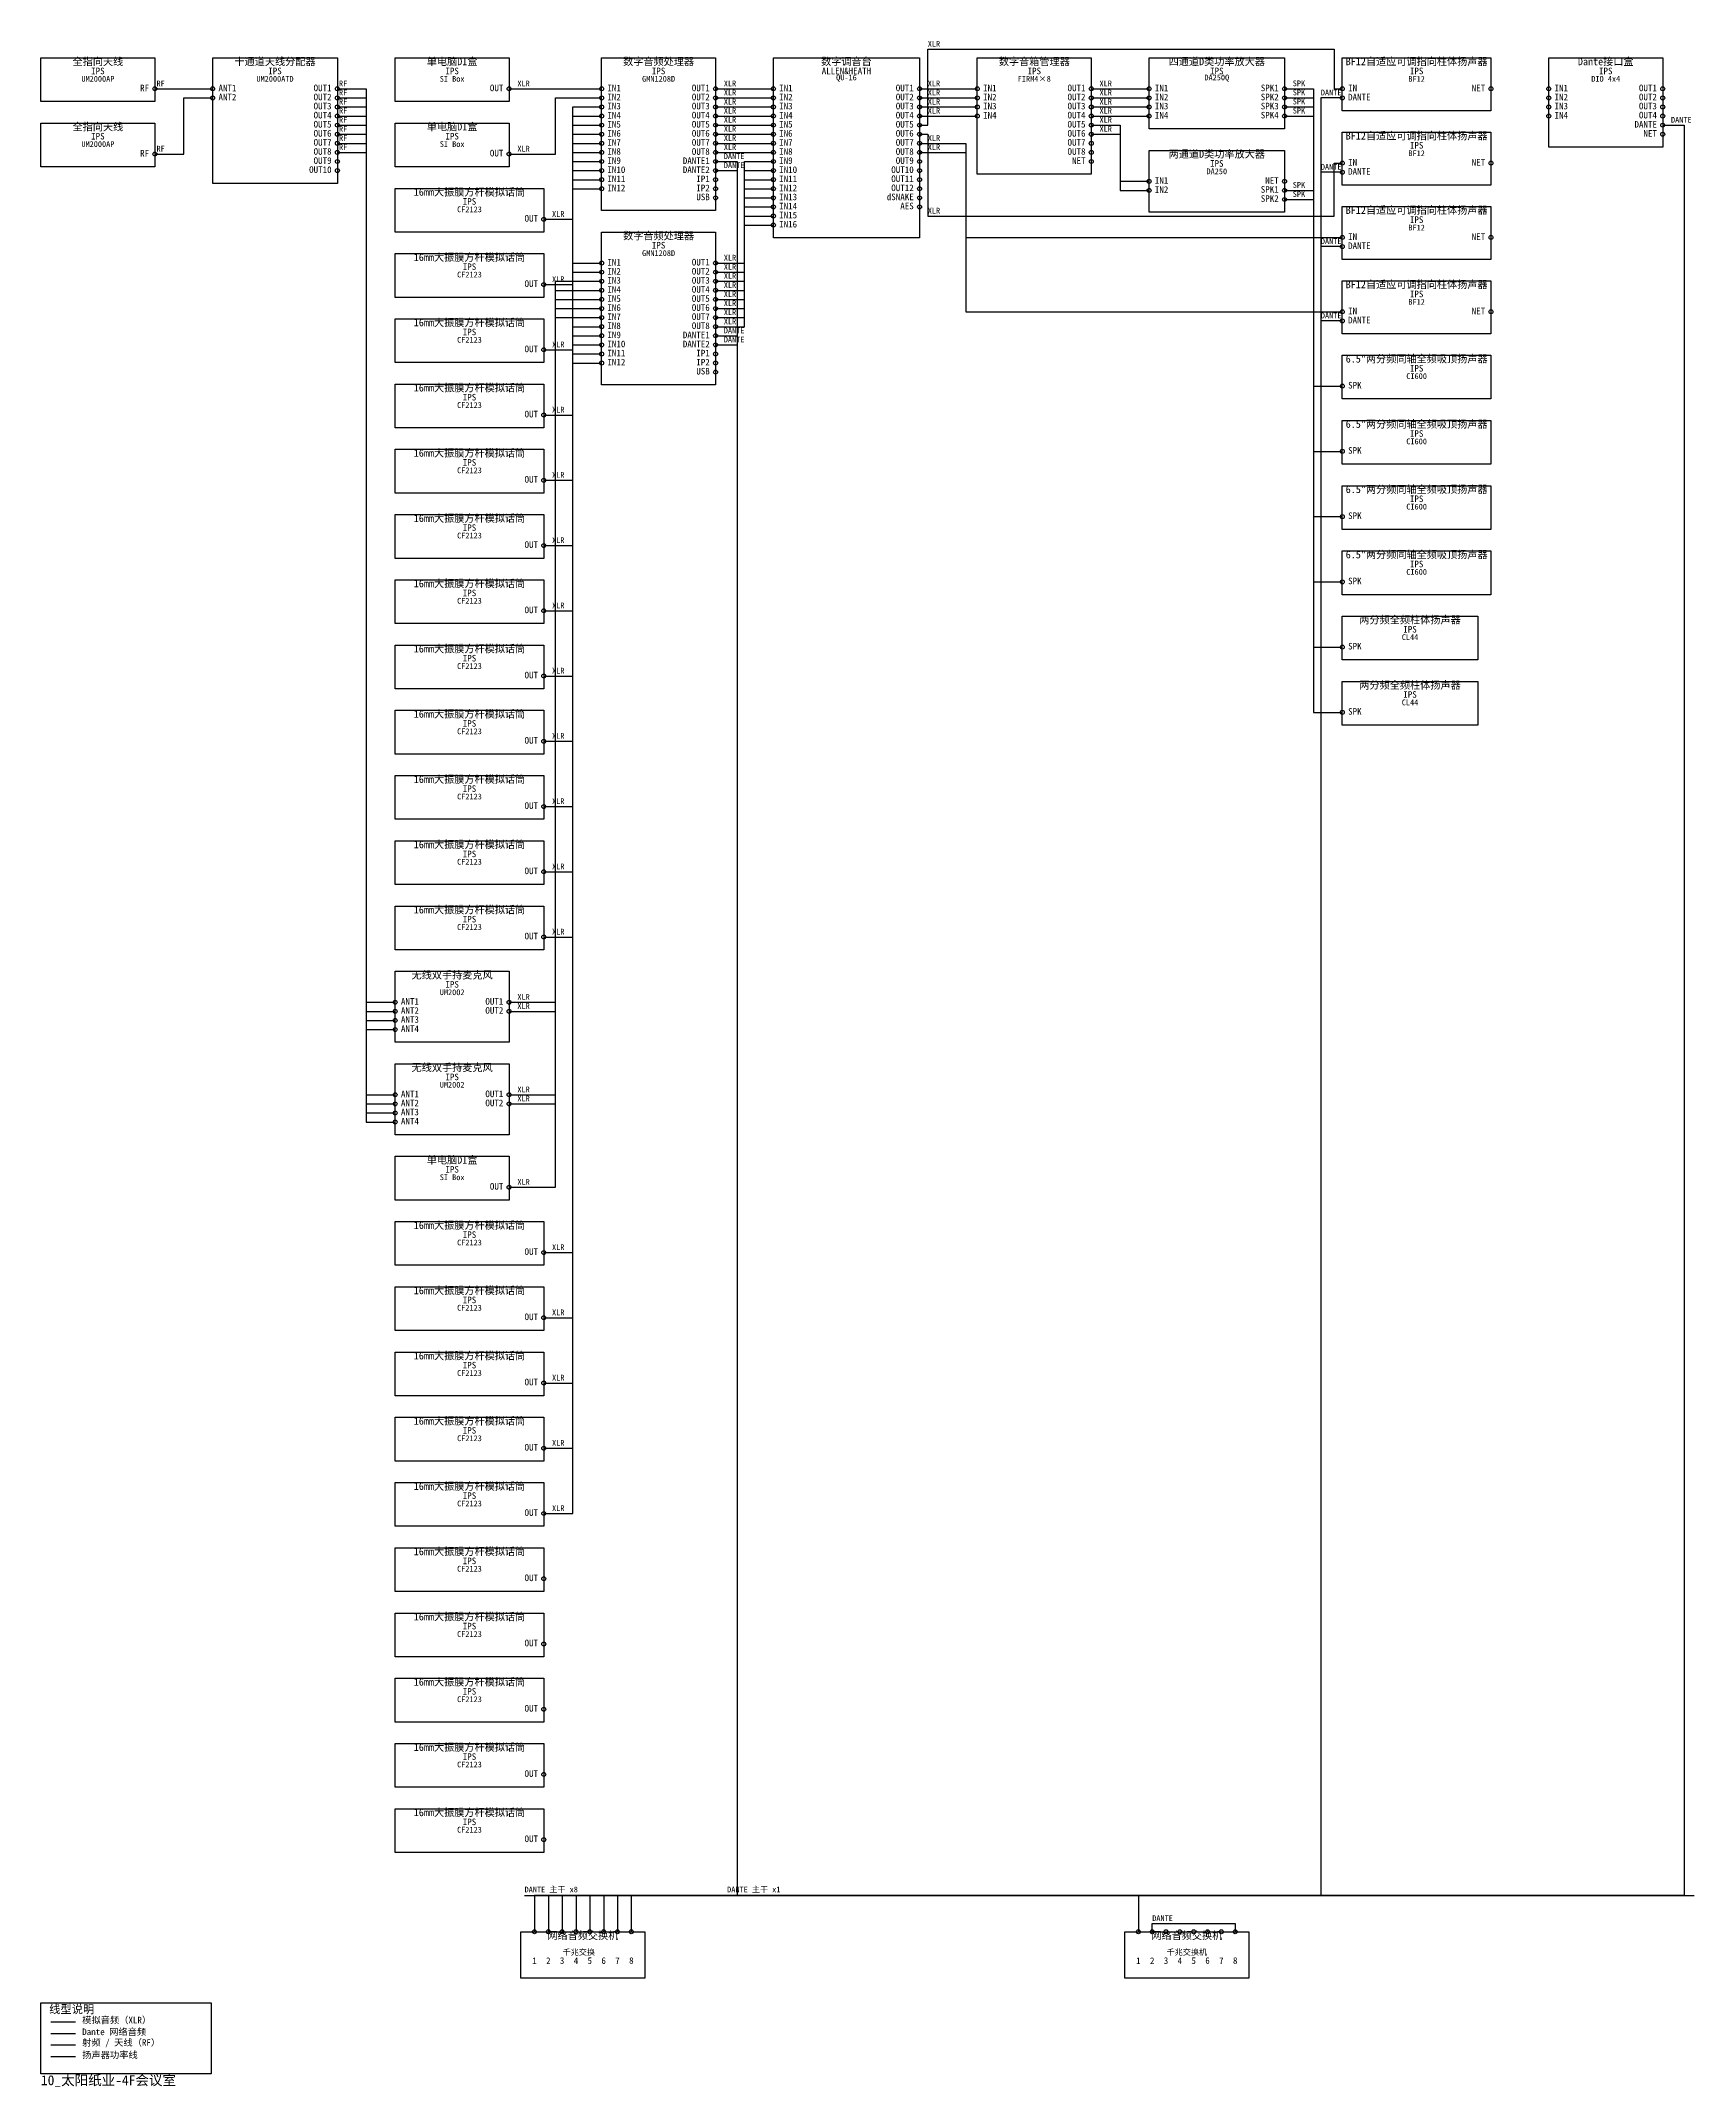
# Model space of a CAD drawing. Header units: metres. Extents: x 40 to 2042, y -2497 to -20.
import ezdxf

# ---------------------------------------------------------------- set-up
doc = ezdxf.new("R2010")
doc.units = ezdxf.units.M
for name, color, linetype in [('DEVICES', 7, 'Continuous'), ('LABELS', 7, 'Continuous'), ('LEGEND', 7, 'Continuous'), ('PORTS', 6, 'Continuous'), ('WIRE_LABELS', 7, 'Continuous'), ('WIRES_ANALOG', 4, 'Continuous'), ('WIRES_DANTE', 5, 'Continuous'), ('WIRES_RF', 40, 'Continuous'), ('WIRES_SPEAKER', 1, 'Continuous')]:
    doc.layers.add(name, color=color, linetype=linetype)
doc.styles.add('CJK', font='simsun.ttc')

msp = doc.modelspace()

# ---------------------------------------------------------------- linework, layer by layer
at = {"layer": 'DEVICES', "color": 7, "lineweight": 25, "true_color": 0xb4b2a9}
for points in [[(40, -40), (178, -40), (178, -93), (40, -93), (40, -40)], [(248, -40), (399, -40), (399, -192), (248, -192), (248, -40)], [(469, -40), (607, -40), (607, -93), (469, -93), (469, -40)], [(719, -40), (857, -40), (857, -225), (719, -225), (719, -40)], [(927, -40), (1104, -40), (1104, -258), (927, -258), (927, -40)], [(1174, -40), (1312, -40), (1312, -181), (1174, -181), (1174, -40)], [(1382, -40), (1546, -40), (1546, -126), (1382, -126), (1382, -40)], [(1616, -40), (1796, -40), (1796, -104), (1616, -104), (1616, -40)], [(1866, -40), (2004, -40), (2004, -148), (1866, -148), (1866, -40)], [(40, -119), (178, -119), (178, -172), (40, -172), (40, -119)], [(469, -119), (607, -119), (607, -172), (469, -172), (469, -119)], [(1616, -130), (1796, -130), (1796, -194), (1616, -194), (1616, -130)], [(1382, -152), (1546, -152), (1546, -227), (1382, -227), (1382, -152)], [(469, -198), (649, -198), (649, -251), (469, -251), (469, -198)], [(1616, -220), (1796, -220), (1796, -284), (1616, -284), (1616, -220)], [(719, -251), (857, -251), (857, -436), (719, -436), (719, -251)], [(469, -277), (649, -277), (649, -330), (469, -330), (469, -277)], [(1616, -310), (1796, -310), (1796, -374), (1616, -374), (1616, -310)], [(469, -356), (649, -356), (649, -409), (469, -409), (469, -356)], [(1616, -400), (1796, -400), (1796, -453), (1616, -453), (1616, -400)], [(469, -435), (649, -435), (649, -488), (469, -488), (469, -435)], [(1616, -479), (1796, -479), (1796, -532), (1616, -532), (1616, -479)], [(469, -514), (649, -514), (649, -567), (469, -567), (469, -514)], [(1616, -558), (1796, -558), (1796, -611), (1616, -611), (1616, -558)], [(469, -593), (649, -593), (649, -646), (469, -646), (469, -593)], [(1616, -637), (1796, -637), (1796, -690), (1616, -690), (1616, -637)], [(469, -672), (649, -672), (649, -725), (469, -725), (469, -672)], [(1616, -716), (1780, -716), (1780, -769), (1616, -769), (1616, -716)], [(469, -751), (649, -751), (649, -804), (469, -804), (469, -751)], [(1616, -795), (1780, -795), (1780, -848), (1616, -848), (1616, -795)], [(469, -830), (649, -830), (649, -883), (469, -883), (469, -830)], [(469, -909), (649, -909), (649, -962), (469, -962), (469, -909)], [(469, -988), (649, -988), (649, -1041), (469, -1041), (469, -988)], [(469, -1067), (649, -1067), (649, -1120), (469, -1120), (469, -1067)], [(469, -1146), (607, -1146), (607, -1232), (469, -1232), (469, -1146)], [(469, -1258), (607, -1258), (607, -1344), (469, -1344), (469, -1258)], [(469, -1370), (607, -1370), (607, -1423), (469, -1423), (469, -1370)], [(469, -1449), (649, -1449), (649, -1502), (469, -1502), (469, -1449)], [(469, -1528), (649, -1528), (649, -1581), (469, -1581), (469, -1528)], [(469, -1607), (649, -1607), (649, -1660), (469, -1660), (469, -1607)], [(469, -1686), (649, -1686), (649, -1739), (469, -1739), (469, -1686)], [(469, -1765), (649, -1765), (649, -1818), (469, -1818), (469, -1765)], [(469, -1844), (649, -1844), (649, -1897), (469, -1897), (469, -1844)], [(469, -1923), (649, -1923), (649, -1976), (469, -1976), (469, -1923)], [(469, -2002), (649, -2002), (649, -2055), (469, -2055), (469, -2002)], [(469, -2081), (649, -2081), (649, -2134), (469, -2134), (469, -2081)], [(469, -2160), (649, -2160), (649, -2213), (469, -2213), (469, -2160)], [(621.3, -2309), (771.3, -2309), (771.3, -2365), (621.3, -2365), (621.3, -2309)], [(621.3, -2309), (771.3, -2309), (771.3, -2365), (621.3, -2365), (621.3, -2309)], [(1352.7, -2309), (1502.7, -2309), (1502.7, -2365), (1352.7, -2365), (1352.7, -2309)], [(1352.7, -2309), (1502.7, -2309), (1502.7, -2365), (1352.7, -2365), (1352.7, -2309)]]:
    msp.add_lwpolyline(points, dxfattribs=at)
at = {"layer": 'LEGEND', "linetype": 'CONTINUOUS', "true_color": 0x5dcaa5}
msp.add_line((52, -2418), (82, -2418), dxfattribs=at)
at = {"layer": 'LEGEND', "linetype": 'CONTINUOUS', "true_color": 0x378add}
msp.add_line((52, -2432), (82, -2432), dxfattribs=at)
at = {"layer": 'LEGEND', "linetype": 'CONTINUOUS', "true_color": 0xe8923c}
msp.add_line((52, -2446), (82, -2446), dxfattribs=at)
at = {"layer": 'LEGEND', "linetype": 'CONTINUOUS', "true_color": 0xe8655a}
msp.add_line((52, -2460), (82, -2460), dxfattribs=at)
at = {"layer": 'LEGEND', "color": 7, "lineweight": 25, "true_color": 0x8a8578}
msp.add_lwpolyline([(40, -2395), (246, -2395), (246, -2481), (40, -2481), (40, -2395)], dxfattribs=at)
at = {"layer": 'PORTS', "true_color": 0xe8923c}
for centre in [(178, -77.5), (248, -77.5), (248, -88.5), (399, -77.5), (399, -88.5), (399, -99.5), (399, -110.5), (399, -121.5), (399, -132.5), (399, -143.5), (178, -156.5), (399, -154.5), (399, -165.5), (399, -176.5), (469, -1183.5), (469, -1194.5), (469, -1205.5), (469, -1216.5), (469, -1295.5), (469, -1306.5), (469, -1317.5), (469, -1328.5)]:
    msp.add_circle(centre, 2.4, dxfattribs=at)
at = {"layer": 'PORTS', "true_color": 0x5dcaa5}
for centre in [(607, -77.5), (719, -77.5), (719, -88.5), (719, -99.5), (857, -77.5), (857, -88.5), (857, -99.5), (927, -77.5), (927, -88.5), (927, -99.5), (1104, -77.5), (1104, -88.5), (1104, -99.5), (1174, -77.5), (1174, -88.5), (1174, -99.5), (1312, -77.5), (1312, -88.5), (1312, -99.5), (1382, -77.5), (1382, -88.5), (1382, -99.5), (1616, -77.5), (1866, -77.5), (1866, -88.5), (1866, -99.5), (2004, -77.5), (2004, -88.5), (2004, -99.5), (719, -110.5), (719, -121.5), (857, -110.5), (857, -121.5), (927, -110.5), (927, -121.5), (1104, -110.5), (1104, -121.5), (1174, -110.5), (1312, -110.5), (1312, -121.5), (1382, -110.5), (1866, -110.5), (2004, -110.5), (719, -132.5), (719, -143.5), (857, -132.5), (857, -143.5), (927, -132.5), (927, -143.5), (1104, -132.5), (1104, -143.5), (1312, -132.5), (1312, -143.5), (607, -156.5), (719, -154.5), (719, -165.5), (857, -154.5), (927, -154.5), (927, -165.5), (1104, -154.5), (1104, -165.5), (1312, -154.5), (1616, -167.5), (719, -176.5), (719, -187.5), (719, -198.5), (927, -176.5), (927, -187.5), (927, -198.5), (1104, -176.5), (1104, -187.5), (1104, -198.5), (1382, -189.5), (1382, -200.5), (927, -209.5), (927, -220.5), (649, -235.5), (927, -231.5), (927, -242.5), (1616, -257.5), (719, -288.5), (719, -299.5), (857, -288.5), (857, -299.5), (649, -314.5), (719, -310.5), (719, -321.5), (857, -310.5), (857, -321.5), (719, -332.5), (719, -343.5), (857, -332.5), (857, -343.5), (1616, -347.5), (719, -354.5), (719, -365.5), (857, -354.5), (857, -365.5), (649, -393.5), (719, -376.5), (719, -387.5), (719, -398.5), (719, -409.5), (649, -472.5), (649, -551.5), (649, -630.5), (649, -709.5), (649, -788.5), (649, -867.5), (649, -946.5), (649, -1025.5), (649, -1104.5), (607, -1183.5), (607, -1194.5), (607, -1295.5), (607, -1306.5), (607, -1407.5), (649, -1486.5), (649, -1565.5), (649, -1644.5), (649, -1723.5), (649, -1802.5), (649, -1881.5), (649, -1960.5), (649, -2039.5), (649, -2118.5), (649, -2197.5)]:
    msp.add_circle(centre, 2.4, dxfattribs=at)
at = {"layer": 'PORTS', "true_color": 0xe8655a}
for centre in [(1546, -77.5), (1546, -88.5), (1546, -99.5), (1546, -110.5), (1546, -200.5), (1546, -211.5), (1616, -437.5), (1616, -516.5), (1616, -595.5), (1616, -674.5), (1616, -753.5), (1616, -832.5)]:
    msp.add_circle(centre, 2.4, dxfattribs=at)
at = {"layer": 'PORTS', "true_color": 0x378add}
for centre in [(1616, -88.5), (2004, -121.5), (857, -165.5), (857, -176.5), (1616, -178.5), (1616, -268.5), (1616, -358.5), (857, -376.5), (857, -387.5), (637.7, -2309), (637.7, -2309), (654.5, -2309), (654.5, -2309), (671.2, -2309), (671.2, -2309), (688, -2309), (688, -2309), (704.7, -2309), (704.7, -2309), (721.5, -2309), (721.5, -2309), (738.2, -2309), (738.2, -2309), (755, -2309), (755, -2309), (1369, -2309), (1369, -2309), (1385.8, -2309), (1385.8, -2309), (1402.5, -2309), (1402.5, -2309), (1419.3, -2309), (1419.3, -2309), (1436, -2309), (1436, -2309), (1452.8, -2309), (1452.8, -2309), (1469.5, -2309), (1469.5, -2309), (1486.3, -2309), (1486.3, -2309)]:
    msp.add_circle(centre, 2.4, dxfattribs=at)
at = {"layer": 'PORTS', "true_color": 0xb07cd9}
for centre in [(1796, -77.5), (2004, -132.5), (1312, -165.5), (1796, -167.5), (857, -187.5), (857, -198.5), (1546, -189.5), (1796, -257.5), (1796, -347.5), (857, -398.5), (857, -409.5)]:
    msp.add_circle(centre, 2.4, dxfattribs=at)
at = {"layer": 'PORTS', "true_color": 0x8f7ae6}
for centre in [(857, -209.5), (857, -420.5)]:
    msp.add_circle(centre, 2.4, dxfattribs=at)
at = {"layer": 'PORTS', "true_color": 0x7fd1e8}
for centre in [(1104, -209.5), (1104, -220.5)]:
    msp.add_circle(centre, 2.4, dxfattribs=at)
at = {"layer": 'WIRES_ANALOG', "linetype": 'CONTINUOUS', "true_color": 0x5dcaa5}
for points in [[(1104, -121.5), (1114, -121.5), (1114, -29.5), (1606, -29.5), (1606, -77.5), (1616, -77.5)], [(607, -77.5), (617, -77.5), (663, -77.5), (663, -77.5), (709, -77.5), (719, -77.5)], [(607, -156.5), (617, -156.5), (663, -156.5), (663, -88.5), (709, -88.5), (719, -88.5)], [(857, -77.5), (867, -77.5), (892, -77.5), (892, -77.5), (917, -77.5), (927, -77.5)], [(857, -88.5), (867, -88.5), (892, -88.5), (892, -88.5), (917, -88.5), (927, -88.5)], [(1104, -77.5), (1114, -77.5), (1139, -77.5), (1139, -77.5), (1164, -77.5), (1174, -77.5)], [(1104, -88.5), (1114, -88.5), (1139, -88.5), (1139, -88.5), (1164, -88.5), (1174, -88.5)], [(1312, -77.5), (1322, -77.5), (1347, -77.5), (1347, -77.5), (1372, -77.5), (1382, -77.5)], [(1312, -88.5), (1322, -88.5), (1347, -88.5), (1347, -88.5), (1372, -88.5), (1382, -88.5)], [(649, -235.5), (659, -235.5), (684, -235.5), (684, -99.5), (709, -99.5), (719, -99.5)], [(649, -314.5), (659, -314.5), (684, -314.5), (684, -110.5), (709, -110.5), (719, -110.5)], [(649, -393.5), (659, -393.5), (684, -393.5), (684, -121.5), (709, -121.5), (719, -121.5)], [(857, -99.5), (867, -99.5), (892, -99.5), (892, -99.5), (917, -99.5), (927, -99.5)], [(857, -110.5), (867, -110.5), (892, -110.5), (892, -110.5), (917, -110.5), (927, -110.5)], [(857, -121.5), (867, -121.5), (892, -121.5), (892, -121.5), (917, -121.5), (927, -121.5)], [(1104, -99.5), (1114, -99.5), (1139, -99.5), (1139, -99.5), (1164, -99.5), (1174, -99.5)], [(1104, -110.5), (1114, -110.5), (1139, -110.5), (1139, -110.5), (1164, -110.5), (1174, -110.5)], [(1312, -99.5), (1322, -99.5), (1347, -99.5), (1347, -99.5), (1372, -99.5), (1382, -99.5)], [(1312, -110.5), (1322, -110.5), (1347, -110.5), (1347, -110.5), (1372, -110.5), (1382, -110.5)], [(1312, -121.5), (1322, -121.5), (1347, -121.5), (1347, -189.5), (1372, -189.5), (1382, -189.5)], [(649, -472.5), (659, -472.5), (684, -472.5), (684, -132.5), (709, -132.5), (719, -132.5)], [(649, -551.5), (659, -551.5), (684, -551.5), (684, -143.5), (709, -143.5), (719, -143.5)], [(857, -132.5), (867, -132.5), (892, -132.5), (892, -132.5), (917, -132.5), (927, -132.5)], [(857, -143.5), (867, -143.5), (892, -143.5), (892, -143.5), (917, -143.5), (927, -143.5)], [(1104, -132.5), (1114, -132.5), (1114, -231.5), (1606, -231.5), (1606, -167.5), (1616, -167.5)], [(1104, -143.5), (1114, -143.5), (1160, -143.5), (1160, -257.5), (1606, -257.5), (1616, -257.5)], [(1312, -132.5), (1322, -132.5), (1347, -132.5), (1347, -200.5), (1372, -200.5), (1382, -200.5)], [(649, -630.5), (659, -630.5), (684, -630.5), (684, -154.5), (709, -154.5), (719, -154.5)], [(649, -709.5), (659, -709.5), (684, -709.5), (684, -165.5), (709, -165.5), (719, -165.5)], [(857, -154.5), (867, -154.5), (892, -154.5), (892, -154.5), (917, -154.5), (927, -154.5)], [(857, -288.5), (867, -288.5), (892, -288.5), (892, -165.5), (917, -165.5), (927, -165.5)], [(1104, -154.5), (1114, -154.5), (1160, -154.5), (1160, -347.5), (1606, -347.5), (1616, -347.5)], [(649, -788.5), (659, -788.5), (684, -788.5), (684, -176.5), (709, -176.5), (719, -176.5)], [(649, -867.5), (659, -867.5), (684, -867.5), (684, -187.5), (709, -187.5), (719, -187.5)], [(857, -299.5), (867, -299.5), (892, -299.5), (892, -176.5), (917, -176.5), (927, -176.5)], [(857, -310.5), (867, -310.5), (892, -310.5), (892, -187.5), (917, -187.5), (927, -187.5)], [(649, -946.5), (659, -946.5), (684, -946.5), (684, -198.5), (709, -198.5), (719, -198.5)], [(857, -321.5), (867, -321.5), (892, -321.5), (892, -198.5), (917, -198.5), (927, -198.5)], [(857, -332.5), (867, -332.5), (892, -332.5), (892, -209.5), (917, -209.5), (927, -209.5)], [(857, -343.5), (867, -343.5), (892, -343.5), (892, -220.5), (917, -220.5), (927, -220.5)], [(857, -354.5), (867, -354.5), (892, -354.5), (892, -231.5), (917, -231.5), (927, -231.5)], [(857, -365.5), (867, -365.5), (892, -365.5), (892, -242.5), (917, -242.5), (927, -242.5)], [(649, -1025.5), (659, -1025.5), (684, -1025.5), (684, -288.5), (709, -288.5), (719, -288.5)], [(607, -1183.5), (617, -1183.5), (663, -1183.5), (663, -310.5), (709, -310.5), (719, -310.5)], [(607, -1194.5), (617, -1194.5), (663, -1194.5), (663, -321.5), (709, -321.5), (719, -321.5)], [(649, -1104.5), (659, -1104.5), (684, -1104.5), (684, -299.5), (709, -299.5), (719, -299.5)], [(607, -1295.5), (617, -1295.5), (663, -1295.5), (663, -332.5), (709, -332.5), (719, -332.5)], [(607, -1306.5), (617, -1306.5), (663, -1306.5), (663, -343.5), (709, -343.5), (719, -343.5)], [(607, -1407.5), (617, -1407.5), (663, -1407.5), (663, -354.5), (709, -354.5), (719, -354.5)], [(649, -1486.5), (659, -1486.5), (684, -1486.5), (684, -365.5), (709, -365.5), (719, -365.5)], [(649, -1565.5), (659, -1565.5), (684, -1565.5), (684, -376.5), (709, -376.5), (719, -376.5)], [(649, -1644.5), (659, -1644.5), (684, -1644.5), (684, -387.5), (709, -387.5), (719, -387.5)], [(649, -1723.5), (659, -1723.5), (684, -1723.5), (684, -398.5), (709, -398.5), (719, -398.5)], [(649, -1802.5), (659, -1802.5), (684, -1802.5), (684, -409.5), (709, -409.5), (719, -409.5)]]:
    msp.add_lwpolyline(points, dxfattribs=at)
at = {"layer": 'WIRES_DANTE', "linetype": 'CONTINUOUS', "true_color": 0x378add}
for points in [[(1616, -88.5), (1606, -88.5), (1590, -88.5), (1590, -2265), (637.7, -2265), (637.7, -2309)], [(2004, -121.5), (2014, -121.5), (2030, -121.5), (2030, -2265), (738.2, -2265), (738.2, -2309)], [(857, -165.5), (867, -165.5), (883, -165.5), (883, -2265), (704.7, -2265), (704.7, -2309)], [(1616, -178.5), (1606, -178.5), (1590, -178.5), (1590, -2265), (654.5, -2265), (654.5, -2309)], [(857, -176.5), (867, -176.5), (883, -176.5), (883, -2265), (721.5, -2265), (721.5, -2309)], [(1616, -268.5), (1606, -268.5), (1590, -268.5), (1590, -2265), (671.2, -2265), (671.2, -2309)], [(1616, -358.5), (1606, -358.5), (1590, -358.5), (1590, -2265), (688, -2265), (688, -2309)], [(857, -376.5), (867, -376.5), (883, -376.5), (883, -2265), (755, -2265), (755, -2309)], [(857, -387.5), (867, -387.5), (883, -387.5), (883, -2265), (1369, -2265), (1369, -2309)], [(625.7, -2265), (2042, -2265)], [(871, -2265), (1381, -2265)], [(1385.8, -2309), (1385.8, -2299), (1385.8, -2299), (1486.3, -2299), (1486.3, -2299), (1486.3, -2309)]]:
    msp.add_lwpolyline(points, dxfattribs=at)
at = {"layer": 'WIRES_RF', "linetype": 'CONTINUOUS', "true_color": 0xe8923c}
for points in [[(178, -77.5), (188, -77.5), (213, -77.5), (213, -77.5), (238, -77.5), (248, -77.5)], [(178, -156.5), (188, -156.5), (213, -156.5), (213, -88.5), (238, -88.5), (248, -88.5)], [(399, -77.5), (409, -77.5), (434, -77.5), (434, -1183.5), (459, -1183.5), (469, -1183.5)], [(399, -88.5), (409, -88.5), (434, -88.5), (434, -1194.5), (459, -1194.5), (469, -1194.5)], [(399, -99.5), (409, -99.5), (434, -99.5), (434, -1205.5), (459, -1205.5), (469, -1205.5)], [(399, -110.5), (409, -110.5), (434, -110.5), (434, -1216.5), (459, -1216.5), (469, -1216.5)], [(399, -121.5), (409, -121.5), (434, -121.5), (434, -1295.5), (459, -1295.5), (469, -1295.5)], [(399, -132.5), (409, -132.5), (434, -132.5), (434, -1306.5), (459, -1306.5), (469, -1306.5)], [(399, -143.5), (409, -143.5), (434, -143.5), (434, -1317.5), (459, -1317.5), (469, -1317.5)], [(399, -154.5), (409, -154.5), (434, -154.5), (434, -1328.5), (459, -1328.5), (469, -1328.5)]]:
    msp.add_lwpolyline(points, dxfattribs=at)
at = {"layer": 'WIRES_SPEAKER', "linetype": 'CONTINUOUS', "true_color": 0xe8655a}
for points in [[(1546, -77.5), (1556, -77.5), (1581, -77.5), (1581, -437.5), (1606, -437.5), (1616, -437.5)], [(1546, -88.5), (1556, -88.5), (1581, -88.5), (1581, -516.5), (1606, -516.5), (1616, -516.5)], [(1546, -99.5), (1556, -99.5), (1581, -99.5), (1581, -595.5), (1606, -595.5), (1616, -595.5)], [(1546, -110.5), (1556, -110.5), (1581, -110.5), (1581, -753.5), (1606, -753.5), (1616, -753.5)], [(1546, -200.5), (1556, -200.5), (1581, -200.5), (1581, -674.5), (1606, -674.5), (1616, -674.5)], [(1546, -211.5), (1556, -211.5), (1581, -211.5), (1581, -832.5), (1606, -832.5), (1616, -832.5)]]:
    msp.add_lwpolyline(points, dxfattribs=at)

# ---------------------------------------------------------------- texts
at = {"layer": 'LABELS', "true_color": 0xf1efe8, "style": 'CJK'}
for s, insert, char_height, attachment_point in [('全指向天线', (109, -50), 9, 8), ('十通道天线分配器', (323.5, -50), 9, 8), ('单电脑DI盒', (538, -50), 9, 8), ('数字音频处理器', (788, -50), 9, 8), ('数字调音台', (1015.5, -50), 9, 8), ('数字音箱管理器', (1243, -50), 9, 8), ('四通道D类功率放大器', (1464, -50), 9, 8), ('BF12自适应可调指向柱体扬声器', (1706, -50), 9, 8), ('Dante接口盒', (1935, -50), 9, 8), ('全指向天线', (109, -129), 9, 8), ('单电脑DI盒', (538, -129), 9, 8), ('BF12自适应可调指向柱体扬声器', (1706, -140), 9, 8), ('两通道D类功率放大器', (1464, -162), 9, 8), ('16mm大振膜方杆模拟话筒', (559, -208), 9, 8), ('BF12自适应可调指向柱体扬声器', (1706, -230), 9, 8), ('数字音频处理器', (788, -261), 9, 8), ('16mm大振膜方杆模拟话筒', (559, -287), 9, 8), ('BF12自适应可调指向柱体扬声器', (1706, -320), 9, 8), ('16mm大振膜方杆模拟话筒', (559, -366), 9, 8), ('6.5"两分频同轴全频吸顶扬声器', (1706, -410), 9, 8), ('16mm大振膜方杆模拟话筒', (559, -445), 9, 8), ('6.5"两分频同轴全频吸顶扬声器', (1706, -489), 9, 8), ('16mm大振膜方杆模拟话筒', (559, -524), 9, 8), ('6.5"两分频同轴全频吸顶扬声器', (1706, -568), 9, 8), ('16mm大振膜方杆模拟话筒', (559, -603), 9, 8), ('6.5"两分频同轴全频吸顶扬声器', (1706, -647), 9, 8), ('16mm大振膜方杆模拟话筒', (559, -682), 9, 8), ('两分频全频柱体扬声器', (1698, -726), 9, 8), ('16mm大振膜方杆模拟话筒', (559, -761), 9, 8), ('两分频全频柱体扬声器', (1698, -805), 9, 8), ('16mm大振膜方杆模拟话筒', (559, -840), 9, 8), ('16mm大振膜方杆模拟话筒', (559, -919), 9, 8), ('16mm大振膜方杆模拟话筒', (559, -998), 9, 8), ('16mm大振膜方杆模拟话筒', (559, -1077), 9, 8), ('无线双手持麦克风', (538, -1156), 9, 8), ('无线双手持麦克风', (538, -1268), 9, 8), ('单电脑DI盒', (538, -1380), 9, 8), ('16mm大振膜方杆模拟话筒', (559, -1459), 9, 8), ('16mm大振膜方杆模拟话筒', (559, -1538), 9, 8), ('16mm大振膜方杆模拟话筒', (559, -1617), 9, 8), ('16mm大振膜方杆模拟话筒', (559, -1696), 9, 8), ('16mm大振膜方杆模拟话筒', (559, -1775), 9, 8), ('16mm大振膜方杆模拟话筒', (559, -1854), 9, 8), ('16mm大振膜方杆模拟话筒', (559, -1933), 9, 8), ('16mm大振膜方杆模拟话筒', (559, -2012), 9, 8), ('16mm大振膜方杆模拟话筒', (559, -2091), 9, 8), ('16mm大振膜方杆模拟话筒', (559, -2170), 9, 8), ('网络音频交换机', (696.3, -2319), 9, 8), ('网络音频交换机', (696.3, -2319), 9, 8), ('网络音频交换机', (1427.7, -2319), 9, 8), ('网络音频交换机', (1427.7, -2319), 9, 8), ('10_太阳纸业-4F会议室', (40, -2497), 12, 7)]:
    msp.add_mtext(s, dxfattribs=dict(at, insert=insert, char_height=char_height, attachment_point=attachment_point))
at = {"layer": 'LABELS', "true_color": 0x9a978d, "char_height": 7, "attachment_point": 8, "style": 'CJK'}
for s, insert in [('UM2000AP', (109, -69)), ('UM2000ATD', (323.5, -69)), ('SI Box', (538, -69)), ('GMN1208D', (788, -69)), ('QU-16', (1015.5, -69)), ('FIRM4×8', (1243, -69)), ('DA250Q', (1464, -69)), ('BF12', (1706, -69)), ('DIO 4x4', (1935, -69)), ('UM2000AP', (109, -148)), ('SI Box', (538, -148)), ('BF12', (1706, -159)), ('DA250', (1464, -181)), ('CF2123', (559, -227)), ('BF12', (1706, -249)), ('GMN1208D', (788, -280)), ('CF2123', (559, -306)), ('BF12', (1706, -339)), ('CF2123', (559, -385)), ('CI600', (1706, -429)), ('CF2123', (559, -464)), ('CI600', (1706, -508)), ('CF2123', (559, -543)), ('CI600', (1706, -587)), ('CF2123', (559, -622)), ('CI600', (1706, -666)), ('CF2123', (559, -701)), ('CL44', (1698, -745)), ('CF2123', (559, -780)), ('CL44', (1698, -824)), ('CF2123', (559, -859)), ('CF2123', (559, -938)), ('CF2123', (559, -1017)), ('CF2123', (559, -1096)), ('UM2002', (538, -1175)), ('UM2002', (538, -1287)), ('SI Box', (538, -1399)), ('CF2123', (559, -1478)), ('CF2123', (559, -1557)), ('CF2123', (559, -1636)), ('CF2123', (559, -1715)), ('CF2123', (559, -1794)), ('CF2123', (559, -1873)), ('CF2123', (559, -1952)), ('CF2123', (559, -2031)), ('CF2123', (559, -2110)), ('CF2123', (559, -2189)), ('千兆交换机', (696.3, -2338)), ('千兆交换机', (696.3, -2338)), ('千兆交换机', (1427.7, -2338)), ('千兆交换机', (1427.7, -2338))]:
    msp.add_mtext(s, dxfattribs=dict(at, insert=insert))
at = {"layer": 'LABELS', "true_color": 0xc4c2b8, "char_height": 8, "attachment_point": 8, "style": 'CJK'}
for s, insert in [('IPS', (109, -60)), ('IPS', (323.5, -60)), ('IPS', (538, -60)), ('IPS', (788, -60)), ('ALLEN&HEATH', (1015.5, -60)), ('IPS', (1243, -60)), ('IPS', (1464, -60)), ('IPS', (1706, -60)), ('IPS', (1935, -60)), ('IPS', (109, -139)), ('IPS', (538, -139)), ('IPS', (1706, -150)), ('IPS', (1464, -172)), ('IPS', (559, -218)), ('IPS', (1706, -240)), ('IPS', (788, -271)), ('IPS', (559, -297)), ('IPS', (1706, -330)), ('IPS', (559, -376)), ('IPS', (1706, -420)), ('IPS', (559, -455)), ('IPS', (1706, -499)), ('IPS', (559, -534)), ('IPS', (1706, -578)), ('IPS', (559, -613)), ('IPS', (1706, -657)), ('IPS', (559, -692)), ('IPS', (1698, -736)), ('IPS', (559, -771)), ('IPS', (1698, -815)), ('IPS', (559, -850)), ('IPS', (559, -929)), ('IPS', (559, -1008)), ('IPS', (559, -1087)), ('IPS', (538, -1166)), ('IPS', (538, -1278)), ('IPS', (538, -1390)), ('IPS', (559, -1469)), ('IPS', (559, -1548)), ('IPS', (559, -1627)), ('IPS', (559, -1706)), ('IPS', (559, -1785)), ('IPS', (559, -1864)), ('IPS', (559, -1943)), ('IPS', (559, -2022)), ('IPS', (559, -2101)), ('IPS', (559, -2180)), ('HUAWEI', (696.3, -2329)), ('HUAWEI', (696.3, -2329)), ('HUAWEI', (1427.7, -2329)), ('HUAWEI', (1427.7, -2329))]:
    msp.add_mtext(s, dxfattribs=dict(at, insert=insert))
at = {"layer": 'LABELS', "true_color": 0xf5f5ec, "char_height": 8, "style": 'CJK'}
for s, insert, attachment_point in [('RF', (171, -80.5), 9), ('ANT1', (255, -80.5), 7), ('OUT1', (392, -80.5), 9), ('OUT', (600, -80.5), 9), ('IN1', (726, -80.5), 7), ('OUT1', (850, -80.5), 9), ('IN1', (934, -80.5), 7), ('OUT1', (1097, -80.5), 9), ('IN1', (1181, -80.5), 7), ('OUT1', (1305, -80.5), 9), ('IN1', (1389, -80.5), 7), ('SPK1', (1539, -80.5), 9), ('IN', (1623, -80.5), 7), ('NET', (1789, -80.5), 9), ('IN1', (1873, -80.5), 7), ('OUT1', (1997, -80.5), 9), ('ANT2', (255, -91.5), 7), ('OUT2', (392, -91.5), 9), ('OUT3', (392, -102.5), 9), ('IN2', (726, -91.5), 7), ('IN3', (726, -102.5), 7), ('OUT2', (850, -91.5), 9), ('OUT3', (850, -102.5), 9), ('IN2', (934, -91.5), 7), ('IN3', (934, -102.5), 7), ('OUT2', (1097, -91.5), 9), ('OUT3', (1097, -102.5), 9), ('IN2', (1181, -91.5), 7), ('IN3', (1181, -102.5), 7), ('OUT2', (1305, -91.5), 9), ('OUT3', (1305, -102.5), 9), ('IN2', (1389, -91.5), 7), ('IN3', (1389, -102.5), 7), ('SPK2', (1539, -91.5), 9), ('SPK3', (1539, -102.5), 9), ('DANTE', (1623, -91.5), 7), ('IN2', (1873, -91.5), 7), ('IN3', (1873, -102.5), 7), ('OUT2', (1997, -91.5), 9), ('OUT3', (1997, -102.5), 9), ('OUT4', (392, -113.5), 9), ('OUT5', (392, -124.5), 9), ('IN4', (726, -113.5), 7), ('IN5', (726, -124.5), 7), ('OUT4', (850, -113.5), 9), ('OUT5', (850, -124.5), 9), ('IN4', (934, -113.5), 7), ('IN5', (934, -124.5), 7), ('OUT4', (1097, -113.5), 9), ('OUT5', (1097, -124.5), 9), ('IN4', (1181, -113.5), 7), ('OUT4', (1305, -113.5), 9), ('OUT5', (1305, -124.5), 9), ('IN4', (1389, -113.5), 7), ('SPK4', (1539, -113.5), 9), ('IN4', (1873, -113.5), 7), ('DANTE', (1997, -124.5), 9), ('OUT4', (1997, -113.5), 9), ('OUT6', (392, -135.5), 9), ('OUT7', (392, -146.5), 9), ('IN6', (726, -135.5), 7), ('IN7', (726, -146.5), 7), ('OUT6', (850, -135.5), 9), ('OUT7', (850, -146.5), 9), ('IN6', (934, -135.5), 7), ('IN7', (934, -146.5), 7), ('OUT6', (1097, -135.5), 9), ('OUT7', (1097, -146.5), 9), ('OUT6', (1305, -135.5), 9), ('OUT7', (1305, -146.5), 9), ('NET', (1997, -135.5), 9), ('RF', (171, -159.5), 9), ('OUT10', (392, -179.5), 9), ('OUT8', (392, -157.5), 9), ('OUT9', (392, -168.5), 9), ('OUT', (600, -159.5), 9), ('IN8', (726, -157.5), 7), ('IN9', (726, -168.5), 7), ('IN10', (726, -179.5), 7), ('DANTE1', (850, -168.5), 9), ('DANTE2', (850, -179.5), 9), ('OUT8', (850, -157.5), 9), ('IN8', (934, -157.5), 7), ('IN9', (934, -168.5), 7), ('IN10', (934, -179.5), 7), ('OUT10', (1097, -179.5), 9), ('OUT8', (1097, -157.5), 9), ('OUT9', (1097, -168.5), 9), ('OUT8', (1305, -157.5), 9), ('NET', (1305, -168.5), 9), ('IN', (1623, -170.5), 7), ('NET', (1789, -170.5), 9), ('IN11', (726, -190.5), 7), ('IN12', (726, -201.5), 7), ('IP1', (850, -190.5), 9), ('IP2', (850, -201.5), 9), ('IN11', (934, -190.5), 7), ('IN12', (934, -201.5), 7), ('OUT11', (1097, -190.5), 9), ('OUT12', (1097, -201.5), 9), ('IN1', (1389, -192.5), 7), ('IN2', (1389, -203.5), 7), ('SPK1', (1539, -203.5), 9), ('NET', (1539, -192.5), 9), ('DANTE', (1623, -181.5), 7), ('USB', (850, -212.5), 9), ('IN13', (934, -212.5), 7), ('IN14', (934, -223.5), 7), ('dSNAKE ', (1097, -212.5), 9), ('AES', (1097, -223.5), 9), ('SPK2', (1539, -214.5), 9), ('OUT', (642, -238.5), 9), ('IN15', (934, -234.5), 7), ('IN16', (934, -245.5), 7), ('DANTE', (1623, -271.5), 7), ('IN', (1623, -260.5), 7), ('NET', (1789, -260.5), 9), ('IN1', (726, -291.5), 7), ('IN2', (726, -302.5), 7), ('OUT1', (850, -291.5), 9), ('OUT2', (850, -302.5), 9), ('OUT', (642, -317.5), 9), ('IN3', (726, -313.5), 7), ('IN4', (726, -324.5), 7), ('OUT3', (850, -313.5), 9), ('OUT4', (850, -324.5), 9), ('IN5', (726, -335.5), 7), ('IN6', (726, -346.5), 7), ('OUT5', (850, -335.5), 9), ('OUT6', (850, -346.5), 9), ('IN', (1623, -350.5), 7), ('NET', (1789, -350.5), 9), ('IN7', (726, -357.5), 7), ('IN8', (726, -368.5), 7), ('IN9', (726, -379.5), 7), ('DANTE1', (850, -379.5), 9), ('OUT7', (850, -357.5), 9), ('OUT8', (850, -368.5), 9), ('DANTE', (1623, -361.5), 7), ('OUT', (642, -396.5), 9), ('IN10', (726, -390.5), 7), ('IN11', (726, -401.5), 7), ('DANTE2', (850, -390.5), 9), ('IP1', (850, -401.5), 9), ('IN12', (726, -412.5), 7), ('USB', (850, -423.5), 9), ('IP2', (850, -412.5), 9), ('SPK', (1623, -440.5), 7), ('OUT', (642, -475.5), 9), ('SPK', (1623, -519.5), 7), ('OUT', (642, -554.5), 9), ('SPK', (1623, -598.5), 7), ('OUT', (642, -633.5), 9), ('SPK', (1623, -677.5), 7), ('OUT', (642, -712.5), 9), ('SPK', (1623, -756.5), 7), ('OUT', (642, -791.5), 9), ('SPK', (1623, -835.5), 7), ('OUT', (642, -870.5), 9), ('OUT', (642, -949.5), 9), ('OUT', (642, -1028.5), 9), ('OUT', (642, -1107.5), 9), ('ANT1', (476, -1186.5), 7), ('OUT1', (600, -1186.5), 9), ('ANT2', (476, -1197.5), 7), ('ANT3', (476, -1208.5), 7), ('ANT4', (476, -1219.5), 7), ('OUT2', (600, -1197.5), 9), ('ANT1', (476, -1298.5), 7), ('ANT2', (476, -1309.5), 7), ('ANT3', (476, -1320.5), 7), ('OUT1', (600, -1298.5), 9), ('OUT2', (600, -1309.5), 9), ('ANT4', (476, -1331.5), 7), ('OUT', (600, -1410.5), 9), ('OUT', (642, -1489.5), 9), ('OUT', (642, -1568.5), 9), ('OUT', (642, -1647.5), 9), ('OUT', (642, -1726.5), 9), ('OUT', (642, -1805.5), 9), ('OUT', (642, -1884.5), 9), ('OUT', (642, -1963.5), 9), ('OUT', (642, -2042.5), 9), ('OUT', (642, -2121.5), 9), ('OUT', (642, -2200.5), 9), ('1', (637.7, -2348), 8), ('1', (637.7, -2348), 8), ('2', (654.5, -2348), 8), ('2', (654.5, -2348), 8), ('3', (671.2, -2348), 8), ('3', (671.2, -2348), 8), ('4', (688, -2348), 8), ('4', (688, -2348), 8), ('5', (704.7, -2348), 8), ('5', (704.7, -2348), 8), ('6', (721.5, -2348), 8), ('6', (721.5, -2348), 8), ('7', (738.2, -2348), 8), ('7', (738.2, -2348), 8), ('8', (755, -2348), 8), ('8', (755, -2348), 8), ('1', (1369, -2348), 8), ('1', (1369, -2348), 8), ('2', (1385.8, -2348), 8), ('2', (1385.8, -2348), 8), ('3', (1402.5, -2348), 8), ('3', (1402.5, -2348), 8), ('4', (1419.3, -2348), 8), ('4', (1419.3, -2348), 8), ('5', (1436, -2348), 8), ('5', (1436, -2348), 8), ('6', (1452.8, -2348), 8), ('6', (1452.8, -2348), 8), ('7', (1469.5, -2348), 8), ('7', (1469.5, -2348), 8), ('8', (1486.3, -2348), 8), ('8', (1486.3, -2348), 8)]:
    msp.add_mtext(s, dxfattribs=dict(at, insert=insert, attachment_point=attachment_point))
at = {"layer": 'LEGEND', "true_color": 0xf1efe8, "insert": (50, -2409), "char_height": 10, "attachment_point": 7, "style": 'CJK'}
msp.add_mtext('线型说明', dxfattribs=at)
at = {"layer": 'LEGEND', "true_color": 0xe8e6dd, "char_height": 8, "attachment_point": 7, "style": 'CJK'}
for s, insert in [('模拟音频（XLR）', (90, -2421)), ('Dante 网络音频', (90, -2435)), ('射频 / 天线（RF）', (90, -2449)), ('扬声器功率线', (90, -2463))]:
    msp.add_mtext(s, dxfattribs=dict(at, insert=insert))
at = {"layer": 'WIRE_LABELS', "true_color": 0x5dcaa5, "char_height": 7, "attachment_point": 7, "style": 'CJK'}
for insert in [(1114, -26.5), (617, -74.5), (867, -74.5), (1114, -74.5), (1322, -74.5), (867, -85.5), (867, -96.5), (1114, -85.5), (1114, -96.5), (1322, -85.5), (1322, -96.5), (867, -107.5), (867, -118.5), (867, -129.5), (1114, -107.5), (1322, -107.5), (1322, -118.5), (1322, -129.5), (617, -153.5), (867, -140.5), (867, -151.5), (1114, -140.5), (1114, -151.5), (1114, -228.5), (659, -232.5), (867, -285.5), (867, -296.5), (659, -311.5), (867, -307.5), (867, -318.5), (867, -329.5), (867, -340.5), (867, -351.5), (867, -362.5), (659, -390.5), (659, -469.5), (659, -548.5), (659, -627.5), (659, -706.5), (659, -785.5), (659, -864.5), (659, -943.5), (659, -1022.5), (659, -1101.5), (617, -1180.5), (617, -1191.5), (617, -1292.5), (617, -1303.5), (617, -1404.5), (659, -1483.5), (659, -1562.5), (659, -1641.5), (659, -1720.5), (659, -1799.5)]:
    msp.add_mtext('XLR', dxfattribs=dict(at, insert=insert))
at = {"layer": 'WIRE_LABELS', "true_color": 0xe8923c, "char_height": 7, "attachment_point": 7, "style": 'CJK'}
for insert in [(180, -74.5), (401, -74.5), (401, -85.5), (401, -96.5), (401, -107.5), (401, -118.5), (401, -129.5), (180, -153.5), (401, -140.5), (401, -151.5)]:
    msp.add_mtext('RF', dxfattribs=dict(at, insert=insert))
at = {"layer": 'WIRE_LABELS', "true_color": 0xe8655a, "char_height": 7, "attachment_point": 7, "style": 'CJK'}
for insert in [(1556, -74.5), (1556, -85.5), (1556, -96.5), (1556, -107.5), (1556, -197.5), (1556, -208.5)]:
    msp.add_mtext('SPK', dxfattribs=dict(at, insert=insert))
at = {"layer": 'WIRE_LABELS', "true_color": 0x378add, "char_height": 7, "attachment_point": 7, "style": 'CJK'}
for s, insert in [('DANTE', (1590, -85.5)), ('DANTE', (2014, -118.5)), ('DANTE', (867, -162.5)), ('DANTE', (867, -173.5)), ('DANTE', (1590, -175.5)), ('DANTE', (1590, -265.5)), ('DANTE', (867, -373.5)), ('DANTE', (1590, -355.5)), ('DANTE', (867, -384.5)), ('DANTE 主干 x8', (625.7, -2262)), ('DANTE 主干 x1', (871, -2262)), ('DANTE', (1385.8, -2296))]:
    msp.add_mtext(s, dxfattribs=dict(at, insert=insert))

doc.saveas('drawing.dxf')
